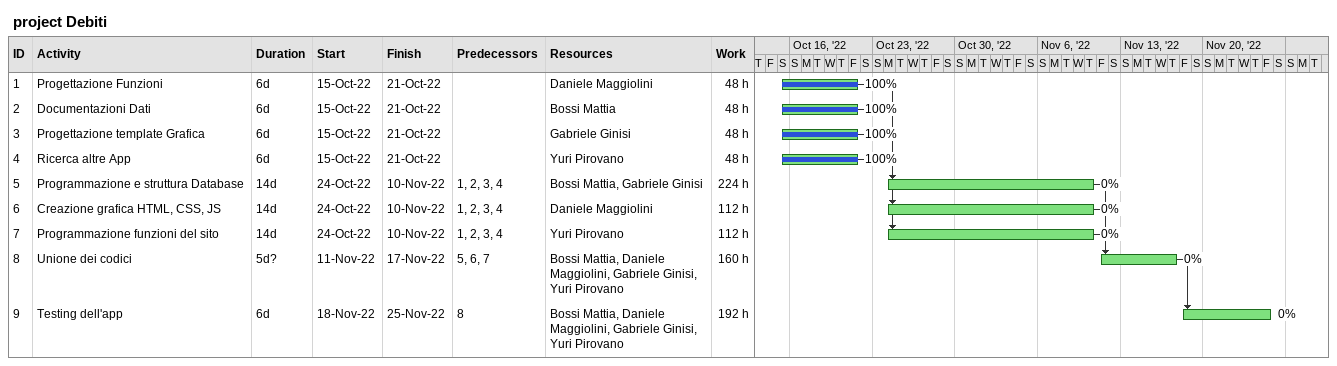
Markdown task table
project Debiti

| ID | Task | Duration | Start | Finish | Predecessors | Resources | % complete | Work (h) |
|---|---|---|---|---|---|---|---|---|
| 1 | Progettazione Funzioni | 6d | 2022-10-15 | 2022-10-21 |  | Daniele Maggiolini | 100 | 48 |
| 2 | Documentazioni Dati | 6d | 2022-10-15 | 2022-10-21 |  | Bossi Mattia | 100 | 48 |
| 3 | Progettazione template Grafica | 6d | 2022-10-15 | 2022-10-21 |  | Gabriele Ginisi | 100 | 48 |
| 4 | Ricerca altre App | 6d | 2022-10-15 | 2022-10-21 |  | Yuri Pirovano | 100 | 48 |
| 5 | Programmazione e struttura Database | 14d | 2022-10-24 | 2022-11-10 | 1, 2, 3, 4 | Bossi Mattia, Gabriele Ginisi | 0 | 224 |
| 6 | Creazione grafica HTML, CSS, JS | 14d | 2022-10-24 | 2022-11-10 | 1, 2, 3, 4 | Daniele Maggiolini | 0 | 112 |
| 7 | Programmazione funzioni del sito | 14d | 2022-10-24 | 2022-11-10 | 1, 2, 3, 4 | Yuri Pirovano | 0 | 112 |
| 8 | Unione dei codici | 5d? | 2022-11-11 | 2022-11-17 | 5, 6, 7 | Bossi Mattia, Daniele Maggiolini, Gabriele Ginisi, Yuri Pirovano | 0 | 160 |
| 9 | Testing dell'app | 6d | 2022-11-18 | 2022-11-25 | 8 | Bossi Mattia, Daniele Maggiolini, Gabriele Ginisi, Yuri Pirovano | 0 | 192 |
